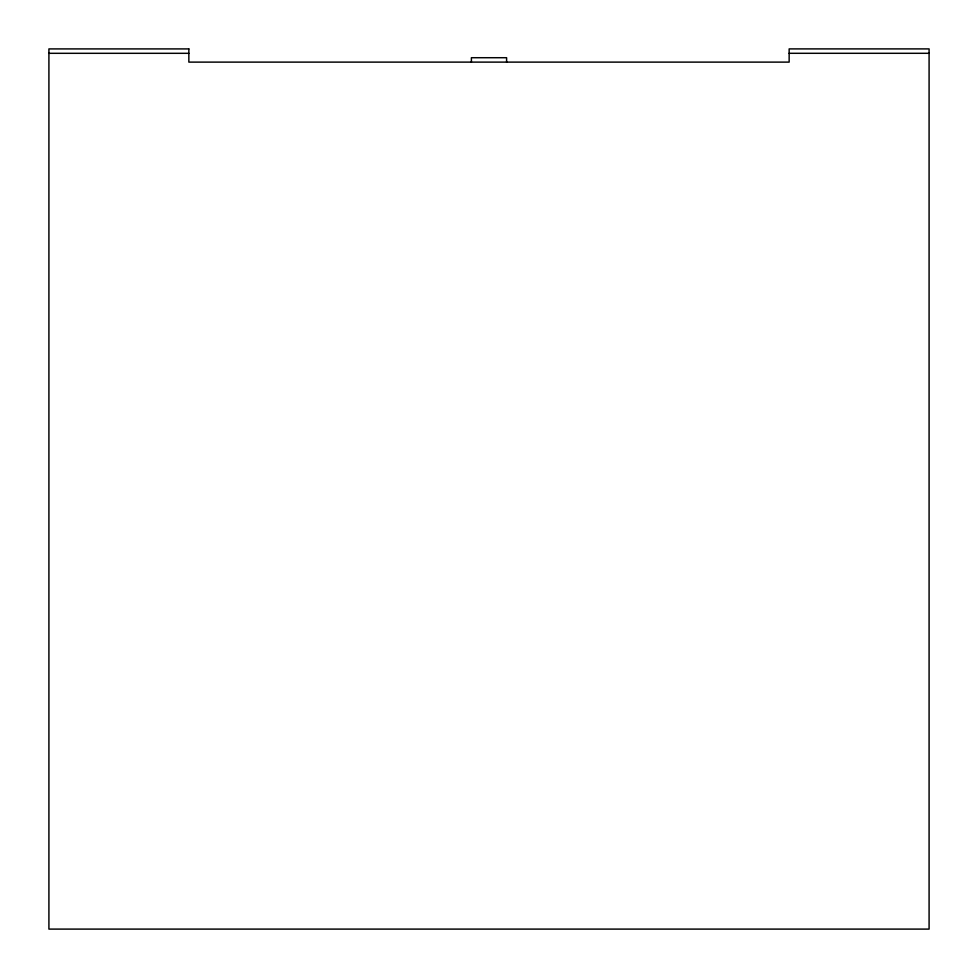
<?xml version="1.0" encoding="UTF-8"?>
<svg xmlns="http://www.w3.org/2000/svg" width="978" height="978" viewBox="0 0 978 978"><rect width="100%" height="100%" fill="white"/><g stroke="black" fill="none" stroke-linecap="round" stroke-linejoin="round"><path stroke-width="1.47" d="M48.912 53.313L188.852 53.313M789.148 53.301L929.088 53.301M506.604 62.115L506.604 57.714L471.396 57.714L471.396 62.115M188.852 48.912L48.912 48.912L48.912 929.1L929.088 929.1L929.088 48.9L789.148 48.9L789.148 62.115L188.852 62.115L188.852 48.912"/></g></svg>
